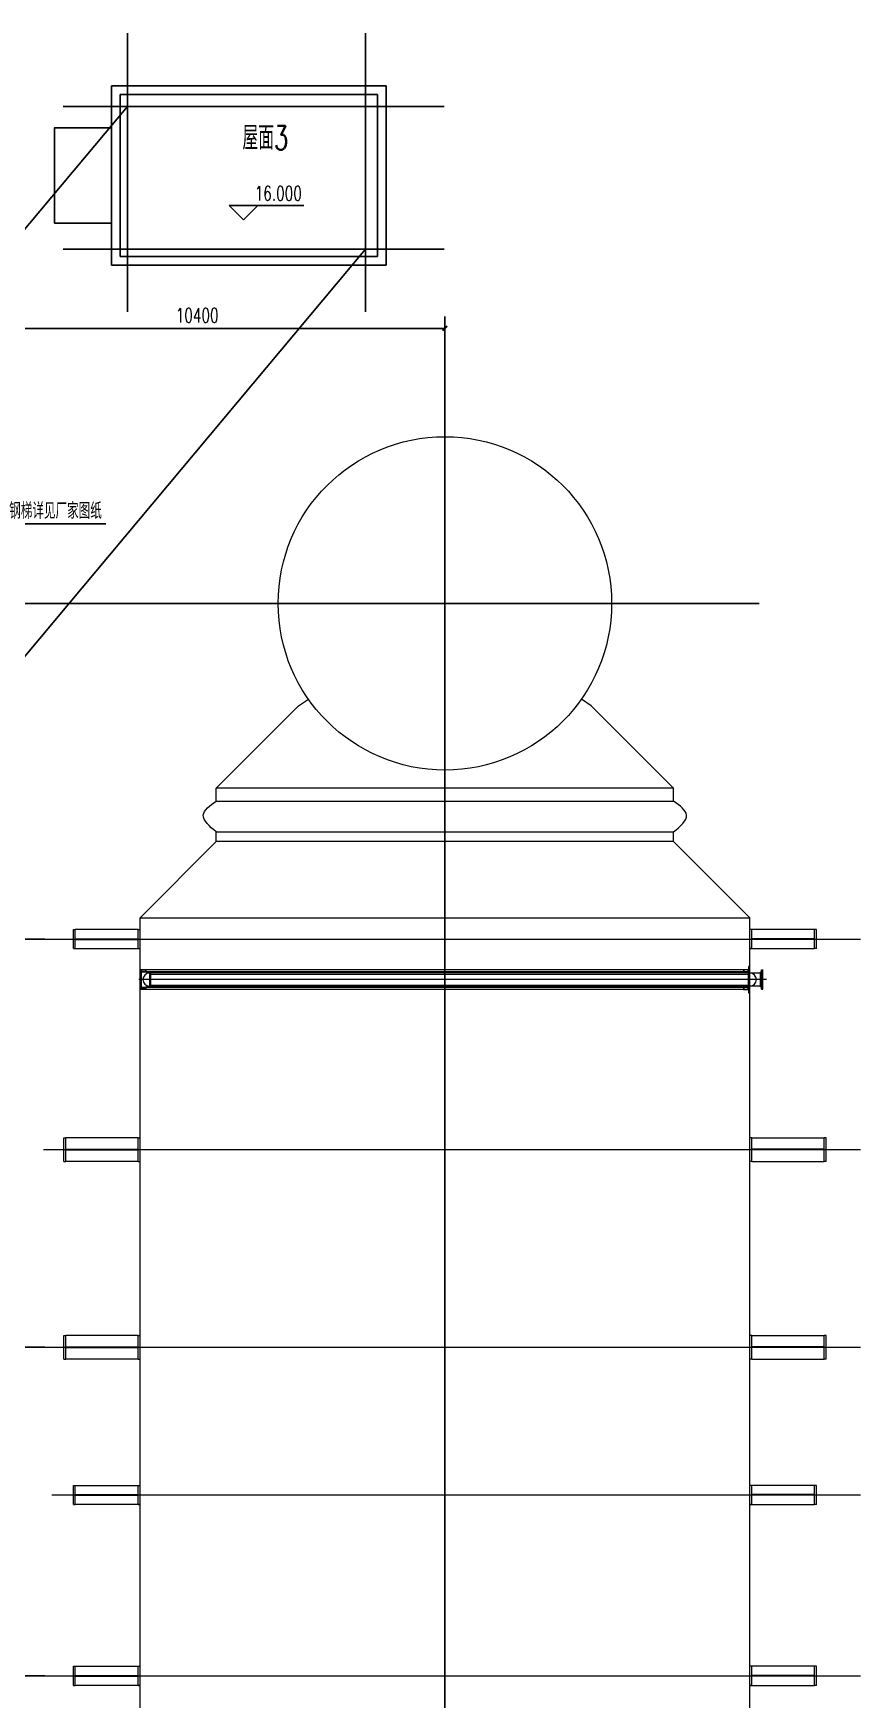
# Model space of a CAD drawing. Extents: x 32557 to 180454, y 33555 to 87700.
# Drawn here: x 162945 to 180312, y 52708 to 87700 of the extents above; entities that cross this region are included whole.
import ezdxf

# ---------------------------------------------------------------- set-up
doc = ezdxf.new("R2010")
doc.units = 0
doc.header["$LTSCALE"] = 1000
doc.header["$MEASUREMENT"] = 0
for name, color, linetype in [('DIM_ELEV', 3, 'Continuous'), ('DIM_LEAD', 3, 'Continuous'), ('DOTE', 1, 'Continuous'), ('PUB_DIM', 3, 'Continuous'), ('PUB_TEXT', 7, 'Continuous'), ('STAIR', 2, 'Continuous'), ('TEXT', 62, 'Continuous'), ('WALL', 9, 'Continuous')]:
    doc.layers.add(name, color=color, linetype=linetype)
doc.layers.add('EQUIPMENT', color=191, linetype='Continuous', lineweight=0)
doc.styles.add('_TCH_DIM', font='SIMPLEX', dxfattribs={"bigfont": 'GBCBIG'})
doc.styles.add('_TCH_DIM_T3', font='SIMPLEX', dxfattribs={"width": 0.705882, "bigfont": 'GBCBIG'})
doc.styles.get("Standard").update_dxf_attribs({"font": 'gbenor.shx', "bigfont": 'gbcbig.shx'})
doc.dimstyles.new('_TCH_ARCH&&100', dxfattribs={"dimtxt": 297.5, "dimasz": 100, "dimexe": 250, "dimexo": 300, "dimgap": 126.25, "dimtad": 1, "dimdec": 0, "dimzin": 0, "dimdsep": 46, "dimtxsty": '_TCH_DIM_T3', "dimblk": 'ARCHTICK', "dimcen": 0.09, "dimclrt": 7, "dimazin": 2, "dimtfac": 1, "dimtdec": 0, "dimtix": 1, "dimtmove": 2, "dimatfit": 3, "dimfxl": 0, "dimtolj": 1, "dimtzin": 0, "dimarcsym": 0})

# ---------------------------------------------------------------- blocks, each defined once
blk = doc.blocks.new('sdfsdaf')
at = {"layer": 'EQUIPMENT'}
for p, q in [((-3072, -2151), (-2867, -2008)), ((3072, -2151), (2867, -2008)), ((-3072, -2151), (-4800, -3879)), ((4800, -3879), (3072, -2151)), ((-4800, -4150), (-4800, -3879)), ((4800, -3879), (-4800, -3879)), ((-4800, -4150), (4800, -4150)), ((4800, -4150), (4800, -3879)), ((-4806, -4800), (4800, -4800)), ((-4800, -5000), (-4800, -4800)), ((4800, -5000), (4800, -4800)), ((-6400, -6600), (-4800, -5000)), ((4800, -5000), (-4800, -5000)), ((6400, -6600), (4800, -5000)), ((-6400, -32850), (-6400, -6600)), ((-6400, -6600), (6400, -6600)), ((6400, -32850), (6400, -6600)), ((-7800, -6850), (-7760, -6850)), ((-7800, -7250), (-7800, -6850)), ((-7800, -6911), (-7800, -6850)), ((-6440, -6850), (-7760, -6850)), ((-7760, -7042), (-7760, -6850)), ((-6440, -7042), (-6440, -6850)), ((-6440, -6850), (-6400, -6850)), ((-6400, -7250), (-6400, -6850)), ((-6400, -6911), (-6400, -6850)), ((7760, -6850), (6400, -6850)), ((6440, -6850), (6400, -6850)), ((6400, -7250), (6400, -6850)), ((6400, -6861), (6400, -6850)), ((6440, -7042), (6440, -6850)), ((7760, -7042), (7760, -6850)), ((7800, -6850), (7760, -6850)), ((7800, -7250), (7800, -6850)), ((7800, -6861), (7800, -6850)), ((-8424, -7050), (8727, -7050)), ((-7800, -7250), (-7800, -7189)), ((-7800, -7250), (-7760, -7250)), ((-7760, -7042), (-6440, -7042)), ((-7760, -7250), (-7760, -7058)), ((-7760, -7058), (-6440, -7058)), ((-7760, -7250), (-6440, -7250)), ((-6440, -7250), (-6440, -7058)), ((-6440, -7250), (-6400, -7250)), ((-6400, -7250), (-6400, -7189)), ((6400, -7250), (6400, -7189)), ((6400, -7250), (7760, -7250)), ((6440, -7250), (6400, -7250)), ((7760, -7042), (6440, -7042)), ((6440, -7250), (6440, -7058)), ((7760, -7058), (6440, -7058)), ((7760, -7250), (7760, -7058)), ((7800, -7250), (7760, -7250)), ((7800, -7250), (7800, -7189)), ((6370, -7693), (-6380, -7693)), ((-6380, -7743), (-6380, -7693)), ((-6380, -7693), (-6280, -7693)), ((-6380, -8108), (-6380, -7693)), ((-6375, -7738), (-6375, -7698)), ((-6375, -7698), (-6285, -7698)), ((-6285, -7698), (-6285, -7738)), ((-6280, -7693), (-6280, -7743)), ((6370, -7693), (6270, -7693)), ((6270, -7693), (6270, -7743)), ((6365, -7698), (6275, -7698)), ((6275, -7698), (6275, -7738)), ((6365, -7738), (6365, -7698)), ((6370, -8108), (6370, -7693)), ((6370, -7743), (6370, -7693)), ((6400, -7625), (6375, -7625)), ((6375, -7625), (6375, -8175)), ((6400, -8175), (6400, -7625)), ((6643, -8103), (6643, -7698)), ((6643, -7698), (6673, -7698)), ((6673, -8103), (6673, -7698)), ((6754, -7900), (-6425, -7900)), ((-6280, -7743), (-6380, -7743)), ((-6285, -7738), (-6375, -7738)), ((-6370, -8058), (-6370, -7743)), ((6270, -7735), (-6280, -7735)), ((6270, -7743), (-6280, -7743)), ((-6202, -7764), (-6200, -7764)), ((-6202, -8037), (-6200, -8037)), ((-6200, -7753), (6375, -7753)), ((-6175, -7753), (-6200, -7753)), ((-6200, -7753), (-6200, -8048)), ((-6200, -8048), (6375, -8048)), ((-6200, -8048), (-6175, -8048)), ((-6175, -8048), (-6175, -7753)), ((-6175, -7783), (6375, -7783)), ((-6175, -8018), (6375, -8018)), ((6370, -7743), (6270, -7743)), ((6365, -7738), (6275, -7738)), ((6402, -7764), (6400, -7764)), ((6402, -8037), (6400, -8037)), ((6625, -7764), (6402, -7764)), ((6625, -8037), (6402, -8037)), ((6637, -7746), (6625, -7746)), ((6625, -8054), (6625, -7746)), ((6678, -7731), (6638, -7731)), ((6678, -7843), (6638, -7843)), ((6678, -7957), (6638, -7957)), ((6673, -7738), (6675, -7738)), ((6675, -8062), (6675, -7738)), ((-6380, -8058), (-6280, -8058)), ((-6380, -8108), (-6380, -8058)), ((6370, -8108), (-6380, -8108)), ((-6280, -8108), (-6380, -8108)), ((-6375, -8063), (-6285, -8063)), ((-6375, -8103), (-6375, -8063)), ((-6285, -8103), (-6375, -8103)), ((-6285, -8063), (-6285, -8103)), ((-6280, -8058), (-6280, -8108)), ((6270, -8058), (-6280, -8058)), ((6270, -8066), (-6280, -8066)), ((6370, -8058), (6270, -8058)), ((6370, -8058), (6270, -8058)), ((6270, -8058), (6270, -8108)), ((6270, -8108), (6370, -8108)), ((6365, -8063), (6275, -8063)), ((6275, -8063), (6275, -8103)), ((6275, -8103), (6365, -8103)), ((6365, -8103), (6365, -8063)), ((6370, -8108), (6370, -8058)), ((6375, -8175), (6400, -8175)), ((6637, -8054), (6625, -8054)), ((6678, -8069), (6638, -8069)), ((6643, -8103), (6673, -8103)), ((6673, -8062), (6675, -8062)), ((-8424, -11470), (8727, -11470)), ((-8000, -11281), (-8000, -11220)), ((-8000, -11720), (-8000, -11220)), ((-8000, -11220), (-7960, -11220)), ((-7960, -11462), (-7960, -11220)), ((-6440, -11220), (-7960, -11220)), ((-7960, -11462), (-6440, -11462)), ((-7960, -11478), (-6440, -11478)), ((-7960, -11720), (-7960, -11478)), ((-6440, -11220), (-6400, -11220)), ((-6440, -11462), (-6440, -11220)), ((-6440, -11720), (-6440, -11478)), ((-6400, -11281), (-6400, -11220)), ((-6400, -11720), (-6400, -11220)), ((6400, -11281), (6400, -11220)), ((6400, -11720), (6400, -11220)), ((6440, -11220), (6400, -11220)), ((6440, -11462), (6440, -11220)), ((6440, -11220), (7960, -11220)), ((7960, -11462), (6440, -11462)), ((7960, -11478), (6440, -11478)), ((6440, -11720), (6440, -11478)), ((8000, -11220), (7960, -11220)), ((7960, -11462), (7960, -11220)), ((7960, -11720), (7960, -11478)), ((8000, -11281), (8000, -11220)), ((8000, -11720), (8000, -11220)), ((-8000, -11720), (-8000, -11659)), ((-8000, -11720), (-7960, -11720)), ((-6440, -11720), (-7960, -11720)), ((-6440, -11720), (-6400, -11720)), ((-6400, -11720), (-6400, -11659)), ((6400, -11720), (6400, -11659)), ((6440, -11720), (6400, -11720)), ((6440, -11720), (7960, -11720)), ((8000, -11720), (7960, -11720)), ((8000, -11720), (8000, -11659)), ((-8000, -15370), (-7960, -15370)), ((-8000, -15870), (-8000, -15370)), ((-8000, -15431), (-8000, -15370)), ((-6440, -15370), (-7960, -15370)), ((-7960, -15612), (-7960, -15370)), ((-6440, -15612), (-6440, -15370)), ((-6440, -15370), (-6400, -15370)), ((-6400, -15870), (-6400, -15370)), ((-6400, -15431), (-6400, -15370)), ((6440, -15370), (6400, -15370)), ((6400, -15870), (6400, -15370)), ((6400, -15431), (6400, -15370)), ((6440, -15370), (7960, -15370)), ((6440, -15612), (6440, -15370)), ((7960, -15612), (7960, -15370)), ((8000, -15370), (7960, -15370)), ((8000, -15870), (8000, -15370)), ((8000, -15431), (8000, -15370)), ((-8424, -15620), (8727, -15620)), ((-7960, -15612), (-6440, -15612)), ((-7960, -15870), (-7960, -15628)), ((-7960, -15628), (-6440, -15628)), ((-6440, -15870), (-6440, -15628)), ((7960, -15612), (6440, -15612)), ((6440, -15870), (6440, -15628)), ((7960, -15628), (6440, -15628)), ((7960, -15870), (7960, -15628)), ((-8000, -15870), (-8000, -15809)), ((-8000, -15870), (-7960, -15870)), ((-6440, -15870), (-7960, -15870)), ((-6440, -15870), (-6400, -15870)), ((-6400, -15870), (-6400, -15809)), ((6400, -15870), (6400, -15809)), ((6440, -15870), (6400, -15870)), ((6440, -15870), (7960, -15870)), ((8000, -15870), (7960, -15870)), ((8000, -15870), (8000, -15809)), ((-7800, -18520), (-7760, -18520)), ((-7800, -18920), (-7800, -18520)), ((-7800, -18581), (-7800, -18520)), ((-7760, -18520), (-6400, -18520)), ((-7760, -18712), (-7760, -18520)), ((-6440, -18712), (-6440, -18520)), ((-6440, -18520), (-6400, -18520)), ((-6400, -18920), (-6400, -18520)), ((-6400, -18581), (-6400, -18520)), ((7760, -18520), (6400, -18520)), ((6440, -18520), (6400, -18520)), ((6400, -18920), (6400, -18520)), ((6400, -18531), (6400, -18520)), ((6440, -18712), (6440, -18520)), ((7760, -18712), (7760, -18520)), ((7800, -18520), (7760, -18520)), ((7800, -18920), (7800, -18520)), ((7800, -18531), (7800, -18520)), ((-8250, -18720), (8727, -18720)), ((-7800, -18920), (-7800, -18859)), ((-7760, -18712), (-6440, -18712)), ((-7760, -18920), (-7760, -18728)), ((-7760, -18728), (-6440, -18728)), ((-6440, -18920), (-6440, -18728)), ((-6400, -18920), (-6400, -18859)), ((6400, -18920), (6400, -18859)), ((7760, -18712), (6440, -18712)), ((6440, -18920), (6440, -18728)), ((7760, -18728), (6440, -18728)), ((7760, -18920), (7760, -18728)), ((7800, -18920), (7800, -18859)), ((-7800, -18920), (-7760, -18920)), ((-6400, -18920), (-7760, -18920)), ((-6440, -18920), (-6400, -18920)), ((6400, -18920), (7760, -18920)), ((6440, -18920), (6400, -18920)), ((7800, -18920), (7760, -18920)), ((-7800, -22381), (-7800, -22320)), ((-7800, -22720), (-7800, -22320)), ((-7800, -22320), (-7760, -22320)), ((-7760, -22512), (-7760, -22320)), ((-7760, -22320), (-6400, -22320)), ((-6440, -22320), (-6400, -22320)), ((-6440, -22512), (-6440, -22320)), ((-6400, -22381), (-6400, -22320)), ((-6400, -22720), (-6400, -22320)), ((6400, -22331), (6400, -22320)), ((6400, -22720), (6400, -22320)), ((6440, -22320), (6400, -22320)), ((7760, -22320), (6400, -22320)), ((6440, -22512), (6440, -22320)), ((7800, -22320), (7760, -22320)), ((7760, -22512), (7760, -22320)), ((7800, -22331), (7800, -22320)), ((7800, -22720), (7800, -22320)), ((-8424, -22520), (8727, -22520)), ((-7800, -22720), (-7800, -22659)), ((-7800, -22720), (-7760, -22720)), ((-7760, -22512), (-6440, -22512)), ((-7760, -22528), (-6440, -22528)), ((-7760, -22720), (-7760, -22528)), ((-6400, -22720), (-7760, -22720)), ((-6440, -22720), (-6440, -22528)), ((-6440, -22720), (-6400, -22720)), ((-6400, -22720), (-6400, -22659)), ((6400, -22720), (6400, -22659)), ((6440, -22720), (6400, -22720)), ((6400, -22720), (7760, -22720)), ((7760, -22512), (6440, -22512)), ((7760, -22528), (6440, -22528)), ((6440, -22720), (6440, -22528)), ((7760, -22720), (7760, -22528)), ((7800, -22720), (7760, -22720)), ((7800, -22720), (7800, -22659))]:
    blk.add_line(p, q, dxfattribs=at)
blk.add_circle((0, 0), 3500, dxfattribs=at)
for centre, radius, start, end in [((-6202, -7900), 136, 90, 270), ((6402, -7900), 136, 270, 90), ((6637, -7740), 6, 270, 0), ((6637, -8060), 6, 0, 90)]:
    blk.add_arc(centre, radius, start, end, dxfattribs=at)
for points in [[(-4800, -4800), (-5073, -4446), (-4800, -4150)], [(4800, -4800), (5073, -4446), (4800, -4150)]]:
    blk.add_spline(points, degree=3, dxfattribs=at)
blk = doc.blocks.new('_ArchTick')
at = {"color": 0, "linetype": 'ByBlock', "const_width": 0.4}
blk.add_lwpolyline([(-0.5, -0.5), (0.5, 0.5)], dxfattribs=at)
blk = doc.blocks.new('*D21')
at = {"layer": 'Defpoints', "color": 0, "transparency": 16777216}
for p in [(171584, 81503), (161184, 79875), (171584, 79875)]:
    blk.add_point(p, dxfattribs=at)
at = {"layer": 'PUB_DIM', "color": 0, "lineweight": -2, "transparency": 16777216}
for p, q in [((161184, 80175), (161184, 81753)), ((171584, 80175), (171584, 81753)), ((161184, 81503), (171584, 81503))]:
    blk.add_line(p, q, dxfattribs=at)
at = {"layer": 'PUB_DIM', "color": 0, "lineweight": -2, "transparency": 16777216, "xscale": 100, "yscale": 100, "zscale": 100, "rotation": 180}
blk.add_blockref('_ArchTick', (161184, 81503), dxfattribs=at)
at = {"layer": 'PUB_DIM', "color": 0, "lineweight": -2, "transparency": 16777216, "xscale": 100, "yscale": 100, "zscale": 100}
blk.add_blockref('_ArchTick', (171584, 81503), dxfattribs=at)
at = {"layer": 'PUB_DIM', "color": 7, "transparency": 16777216, "insert": (166384, 81778), "char_height": 297.5, "attachment_point": 5, "style": '_TCH_DIM_T3'}
blk.add_mtext('\\A1;10400', dxfattribs=at)

msp = doc.modelspace()

# ---------------------------------------------------------------- linework, layer by layer
at = {"layer": 'DIM_ELEV'}
for p, q in [((167356.4, 83786.1), (167056.4, 84086.1)), ((167056.4, 84086.1), (168621.4, 84086.1)), ((167356.4, 83786.1), (167656.4, 84086.1))]:
    msp.add_line(p, q, dxfattribs=at)
at = {"layer": 'DIM_LEAD'}
msp.add_line((160566.5, 77398.6), (164468.3, 77398.6), dxfattribs=at)
at = {"layer": 'DOTE'}
for p, q in [((156184.5, 75729.1), (164918.5, 86163.9)), ((163572.2, 86163.9), (171572.1, 86163.9)), ((161184.5, 72729.1), (169918.5, 83163.9)), ((163572.2, 83163.9), (171572.1, 83163.9)), ((149484.5, 75729.1), (178184.4, 75729.1)), ((149484.5, 68679.1), (163184.5, 68679.1)), ((149484.5, 60109.1), (163184.5, 60109.1)), ((149484.5, 53209.1), (163184.5, 53209.1))]:
    msp.add_line(p, q, dxfattribs=at)
for points in [[(164918.5, 81852.9), (164918.5, 87699.6)], [(169918.5, 81852.9), (169918.5, 87699.6)], [(171584.5, 37467), (171584.5, 80486.1)]]:
    msp.add_lwpolyline(points, dxfattribs=at)
at = {"layer": 'STAIR'}
msp.add_lwpolyline([(164588.5, 85713.9), (163388.5, 85713.9), (163388.5, 83713.9), (164588.5, 83713.9)], dxfattribs=at)
at = {"layer": 'WALL'}
for p, q in [((170348.5, 86593.9), (164588.5, 86593.9)), ((164588.5, 82833.9), (164588.5, 86593.9)), ((170348.5, 82833.9), (170348.5, 86593.9)), ((170168.5, 86413.9), (164768.5, 86413.9)), ((164768.5, 83013.9), (164768.5, 86413.9)), ((170168.5, 83013.9), (170168.5, 86413.9)), ((170168.5, 83013.9), (164768.5, 83013.9)), ((170348.5, 82833.9), (164588.5, 82833.9))]:
    msp.add_line(p, q, dxfattribs=at)

# ---------------------------------------------------------------- block references
at = {"layer": 'EQUIPMENT'}
msp.add_blockref('sdfsdaf', (171584.5, 75729.1), dxfattribs=at)

# ---------------------------------------------------------------- texts
at = {"layer": 'PUB_TEXT', "style": '_TCH_DIM', "width": 0.705882}
msp.add_text('16.000', height=297.5, dxfattribs=at).set_placement((167591.4, 84191.1))
at = {"layer": 'PUB_TEXT', "style": '_TCH_DIM'}
msp.add_text('钢梯详见厂家图纸', height=337.59, dxfattribs=at).set_placement((162438.3, 77503.6))
at = {"layer": 'TEXT', "insert": (167332.9, 85755.7), "char_height": 500, "width": 5107.041, "attachment_point": 1}
msp.add_mtext('{\\Fgeditxt,dxt|c134;\\W0.7;屋面3}', dxfattribs=at)

# ---------------------------------------------------------------- dimensions: what is measured, and where the dimension line sits
at = {"layer": 'PUB_DIM'}
dim = msp.add_aligned_dim(p1=(161184.5, 79875.2), p2=(171584.5, 79875.2), distance=1628.1, dimstyle='_TCH_ARCH&&100', dxfattribs=at)
dim.commit()
dim.dimension.update_dxf_attribs({"geometry": '*D21', "text_midpoint": (166384.5, 81778.3)})

doc.saveas('drawing.dxf')
